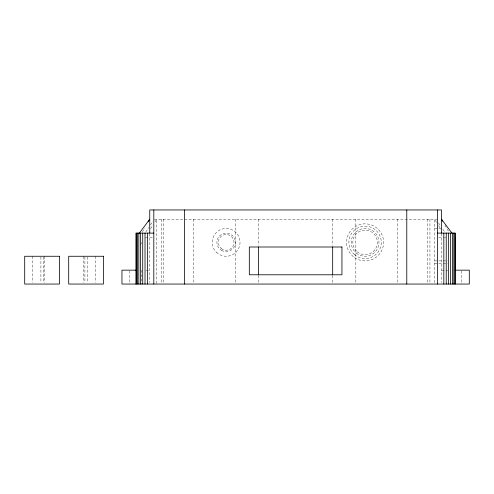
<?xml version="1.0" encoding="UTF-8"?>
<svg xmlns="http://www.w3.org/2000/svg" width="494" height="494" viewBox="0 0 494 494"><rect width="100%" height="100%" fill="white"/><g stroke="black" fill="none" stroke-linecap="round" stroke-linejoin="round"><path stroke-width="0.37" stroke-dasharray="2.47 1.85" d="M142.414 231.914L144.73 227.901M140.481 244.672L142.105 242.128M150.614 228.759L153.041 224.943M155.073 221.757L156.691 219.213L156.691 284.05M145.847 231.877L148.83 227.444M150.54 224.912L153.097 221.114M154.375 219.213L436.881 219.213M434.566 228.475L441.513 228.475M145.452 237.738L153.004 237.738M438.783 237.738L444.013 237.738M444.427 237.738L445.804 237.738M434.566 260.894L447.688 260.894M434.566 263.209L447.688 263.209M141.667 270.156L141.871 284.05M145.884 270.156L149.744 270.156M441.513 270.156L447.688 270.156M438.573 222.967L440.71 226.135M442.846 229.302L444.977 232.476M436.591 222.393L434.566 219.213L434.566 284.05M438.616 225.579L441.049 229.395M444.989 225.227L448.848 231.914M461.377 270.928L461.377 284.05M441.513 233.705L441.513 282.525M429.934 219.213L429.934 282.506M427.619 219.213L427.619 282.506M397.516 219.213L397.516 282.506M355.834 219.213L355.834 282.506M332.678 219.213L332.678 245.456M332.678 275.559L332.678 282.506M258.578 219.213L258.578 245.456M258.578 275.559L258.578 282.506M235.422 219.213L235.422 282.506M193.741 219.213L193.741 282.506M163.638 219.213L163.638 282.506M161.322 219.213L161.322 282.506M149.744 233.705L149.744 282.525M129.829 270.885L129.829 284.05M95.558 256.263L95.558 282.506M87.222 257.034L87.222 282.506M84.906 257.034L84.906 282.506M83.517 256.263L83.517 282.506M44.614 256.263L44.614 282.506M43.225 257.034L43.225 282.506M40.909 257.034L40.909 282.506M32.573 256.263L32.573 282.506M356.341 253.156A13.894 13.894 0 0 0 378.818 244.555A13.894 13.894 0 0 0 360.132 229.395A13.894 13.894 0 0 0 356.341 253.156M354.396 254.54A16.209 16.209 0 0 0 380.991 245.549A16.209 16.209 0 0 0 359.904 227.012A16.209 16.209 0 0 0 354.396 254.54M221.312 248.575A7.873 7.873 0 0 0 233.958 243.462A7.873 7.873 0 0 0 223.208 235.07A7.873 7.873 0 0 0 221.312 248.575M221.497 250.372A9.263 9.263 0 0 0 235.422 242.406A9.263 9.263 0 0 0 221.559 234.329A9.263 9.263 0 0 0 221.497 250.372M216.397 252.255A13.894 13.894 0 0 0 239.602 245.876A13.894 13.894 0 0 0 222.479 228.969A13.894 13.894 0 0 0 216.397 252.255M354.55 257.596A18.525 18.525 0 0 0 383.56 243.894A18.525 18.525 0 0 0 357.187 225.616A18.525 18.525 0 0 0 354.55 257.596M357.236 251.792A12.276 12.276 0 0 0 377.188 244.468A12.276 12.276 0 0 0 360.867 230.846A12.276 12.276 0 0 0 357.236 251.792"/><path stroke-width="0.74" d="M148.2 221.886L149.744 219.213L138.987 233.557M153.807 233.106L135.912 233.106L135.912 284.05M437.449 233.106L455.345 233.106L455.345 284.05M135.85 270.156L121.956 270.156L121.956 284.05L469.3 284.05L469.3 270.156L455.135 270.156M452.164 233.415L441.513 219.213L442.673 221.219M455.406 237.738L455.406 270.156M454.838 233.106L454.838 284.05M453.856 233.106L453.856 284.05M452.43 233.106L452.43 284.05M450.633 233.106L450.633 284.05M448.54 233.106L448.54 284.05M446.236 233.106L446.236 284.05M443.828 233.106L443.828 284.05M441.513 233.106L441.513 209.95L149.744 209.95L149.744 233.106M437.449 209.95L437.449 284.05M406.778 209.95L406.778 284.05M332.678 247L332.678 274.788M258.578 247L258.578 274.788M184.478 209.95L184.478 284.05M153.807 209.95L153.807 284.05M147.428 233.106L147.428 284.05M145.02 233.106L145.02 284.05M142.717 233.106L142.717 284.05M140.623 233.106L140.623 284.05M138.826 233.106L138.826 284.05M137.4 233.106L137.4 284.05M136.418 233.106L136.418 284.05M341.941 247L249.316 247L249.316 274.788L341.941 274.788L341.941 247M59.434 256.263L24.7 256.263L24.7 284.05L59.434 284.05L59.434 256.263M103.431 256.263L68.697 256.263L68.697 284.05L103.431 284.05L103.431 256.263"/></g></svg>
